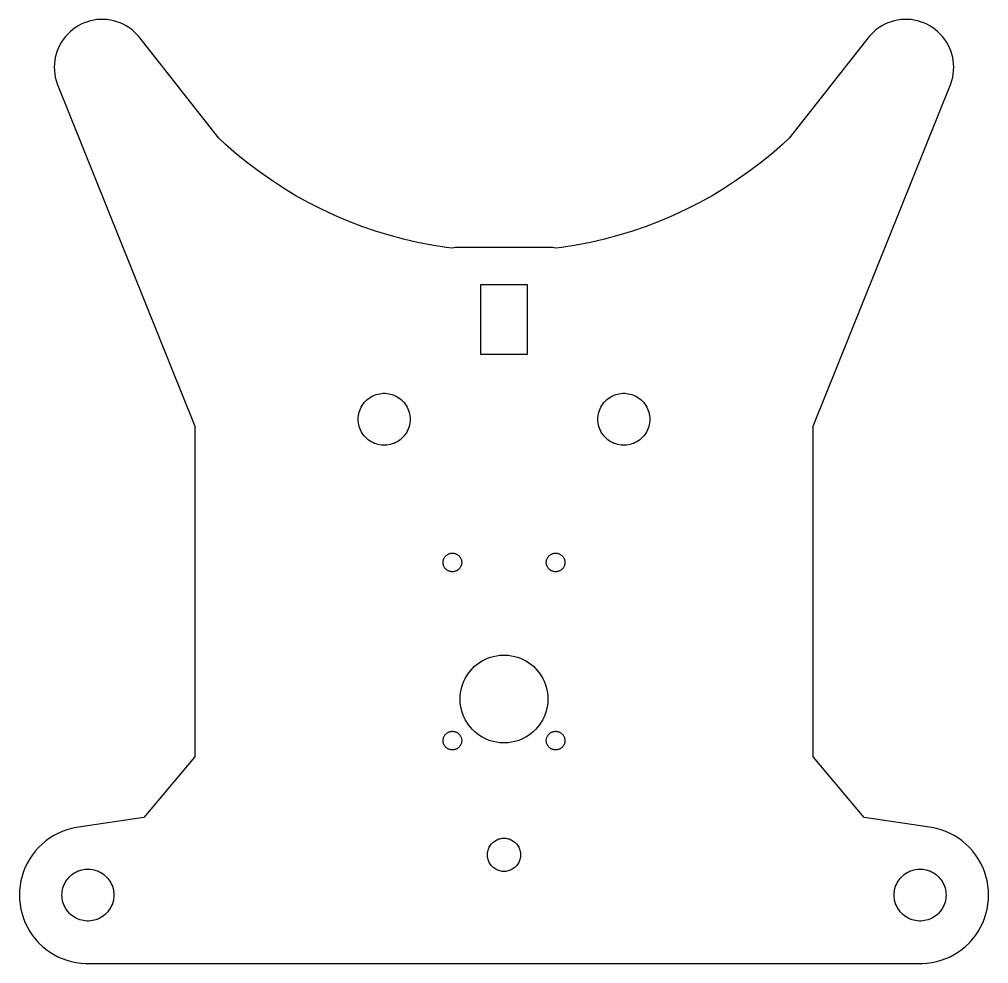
# Model space of a CAD drawing. Header units: metres. Extents: x -73 to 73, y -82 to 60.
import ezdxf

# ---------------------------------------------------------------- set-up
doc = ezdxf.new("R2010")
doc.units = ezdxf.units.M

msp = doc.modelspace()

# ---------------------------------------------------------------- linework, layer by layer
for p, q in [((-62.5869, 59.6976), (-63.0591, 59.5257)), ((-62.1038, 59.8361), (-62.5869, 59.6976)), ((-61.6122, 59.9406), (-62.1038, 59.8361)), ((-61.1146, 60.0106), (-61.6122, 59.9406)), ((-60.6132, 60.0456), (-61.1146, 60.0106)), ((-60.1107, 60.0456), (-60.6132, 60.0456)), ((-59.6094, 60.0106), (-60.1107, 60.0456)), ((-59.1117, 59.9406), (-59.6094, 60.0106)), ((-58.6201, 59.8361), (-59.1117, 59.9406)), ((-58.137, 59.6976), (-58.6201, 59.8361)), ((-57.6648, 59.5257), (-58.137, 59.6976)), ((58.137, 59.6976), (57.6648, 59.5257)), ((58.6201, 59.8361), (58.137, 59.6976)), ((59.1117, 59.9406), (58.6201, 59.8361)), ((59.6094, 60.0106), (59.1117, 59.9406)), ((60.1107, 60.0456), (59.6094, 60.0106)), ((60.6132, 60.0456), (60.1107, 60.0456)), ((61.1146, 60.0106), (60.6132, 60.0456)), ((61.6122, 59.9406), (61.1146, 60.0106)), ((62.1038, 59.8361), (61.6122, 59.9406)), ((62.5869, 59.6976), (62.1038, 59.8361)), ((63.0591, 59.5257), (62.5869, 59.6976)), ((-64.7947, 58.5237), (-65.1797, 58.2006)), ((-64.3882, 58.8191), (-64.7947, 58.5237)), ((-63.962, 59.0854), (-64.3882, 58.8191)), ((-63.5182, 59.3213), (-63.962, 59.0854)), ((-63.0591, 59.5257), (-63.5182, 59.3213)), ((-57.2057, 59.3213), (-57.6648, 59.5257)), ((-56.762, 59.0854), (-57.2057, 59.3213)), ((-56.3358, 58.8191), (-56.762, 59.0854)), ((-55.9292, 58.5237), (-56.3358, 58.8191)), ((-55.5442, 58.2006), (-55.9292, 58.5237)), ((55.9292, 58.5237), (55.5442, 58.2006)), ((56.3358, 58.8191), (55.9292, 58.5237)), ((56.762, 59.0854), (56.3358, 58.8191)), ((57.2057, 59.3213), (56.762, 59.0854)), ((57.6648, 59.5257), (57.2057, 59.3213)), ((63.5182, 59.3213), (63.0591, 59.5257)), ((63.962, 59.0854), (63.5182, 59.3213)), ((64.3882, 58.8191), (63.962, 59.0854)), ((64.7947, 58.5237), (64.3882, 58.8191)), ((65.1797, 58.2006), (64.7947, 58.5237)), ((-66.1869, 57.082), (-66.4679, 56.6654)), ((-65.8775, 57.4781), (-66.1869, 57.082)), ((-65.5412, 57.8515), (-65.8775, 57.4781)), ((-65.1797, 58.2006), (-65.5412, 57.8515)), ((-55.1827, 57.8515), (-55.5442, 58.2006)), ((-54.8465, 57.4781), (-55.1827, 57.8515)), ((-42.8456, 42.2092), (-54.8465, 57.4781)), ((54.8463, 57.4779), (42.8456, 42.2092)), ((55.1827, 57.8515), (54.8463, 57.4779)), ((55.5442, 58.2006), (55.1827, 57.8515)), ((65.5412, 57.8515), (65.1797, 58.2006)), ((65.8775, 57.4781), (65.5412, 57.8515)), ((66.1869, 57.082), (65.8775, 57.4781)), ((66.4679, 56.6654), (66.1869, 57.082)), ((-66.9395, 55.7785), (-67.1277, 55.3125)), ((-66.7192, 56.2302), (-66.9395, 55.7785)), ((-66.4679, 56.6654), (-66.7192, 56.2302)), ((66.7192, 56.2302), (66.4679, 56.6654)), ((66.9395, 55.7785), (66.7192, 56.2302)), ((67.1277, 55.3125), (66.9395, 55.7785)), ((-67.4046, 54.347), (-67.4919, 53.852)), ((-67.2831, 54.8346), (-67.4046, 54.347)), ((-67.1277, 55.3125), (-67.2831, 54.8346)), ((67.2831, 54.8346), (67.1277, 55.3125)), ((67.4046, 54.347), (67.2831, 54.8346)), ((67.4919, 53.852), (67.4046, 54.347)), ((-67.5444, 53.3522), (-67.562, 52.85)), ((-67.562, 52.85), (-67.5444, 52.3477)), ((-67.4919, 53.852), (-67.5444, 53.3522)), ((67.5444, 53.3522), (67.4919, 53.852)), ((67.562, 52.85), (67.5444, 53.3522)), ((67.5444, 52.3477), (67.562, 52.85)), ((-67.5444, 52.3477), (-67.4919, 51.8479)), ((-67.4919, 51.8479), (-67.4046, 51.353)), ((-67.4046, 51.353), (-67.2831, 50.8654)), ((67.2831, 50.8654), (67.4046, 51.353)), ((67.4046, 51.353), (67.4919, 51.8479)), ((67.4919, 51.8479), (67.5444, 52.3477)), ((-67.2831, 50.8654), (-67.1277, 50.3875)), ((-67.1277, 50.3875), (-46.44, -1.03738)), ((46.44, -1.03738), (67.1277, 50.3875)), ((67.1277, 50.3875), (67.2831, 50.8654)), ((-41.8207, 41.2534), (-42.8456, 42.2092)), ((-40.1742, 39.8222), (-41.8207, 41.2534)), ((41.8207, 41.2534), (40.1742, 39.8222)), ((42.8456, 42.2092), (41.8207, 41.2534)), ((-38.4788, 38.4493), (-40.1742, 39.8222)), ((40.1742, 39.8222), (38.4788, 38.4493)), ((-36.7366, 37.1364), (-38.4788, 38.4493)), ((38.4788, 38.4493), (36.7366, 37.1364)), ((-34.9496, 35.8851), (-36.7366, 37.1364)), ((36.7366, 37.1364), (34.9496, 35.8851)), ((-33.1199, 34.697), (-34.9496, 35.8851)), ((34.9496, 35.8851), (33.1199, 34.697)), ((-31.25, 33.5734), (-33.1199, 34.697)), ((-29.342, 32.5158), (-31.25, 33.5734)), ((31.25, 33.5734), (29.342, 32.5158)), ((33.1199, 34.697), (31.25, 33.5734)), ((-27.3982, 31.5254), (-29.342, 32.5158)), ((29.342, 32.5158), (27.3982, 31.5254)), ((-25.421, 30.6034), (-27.3982, 31.5254)), ((-23.4129, 29.751), (-25.421, 30.6034)), ((25.421, 30.6034), (23.4129, 29.751)), ((27.3982, 31.5254), (25.421, 30.6034)), ((-21.3763, 28.9692), (-23.4129, 29.751)), ((23.4129, 29.751), (21.3763, 28.9692)), ((-19.3136, 28.259), (-21.3763, 28.9692)), ((-17.2273, 27.6211), (-19.3136, 28.259)), ((19.3136, 28.259), (17.2273, 27.6211)), ((21.3763, 28.9692), (19.3136, 28.259)), ((-15.1201, 27.0565), (-17.2273, 27.6211)), ((-12.9945, 26.5658), (-15.1201, 27.0565)), ((-10.853, 26.1495), (-12.9945, 26.5658)), ((12.9945, 26.5658), (10.853, 26.1495)), ((15.1201, 27.0565), (12.9945, 26.5658)), ((17.2273, 27.6211), (15.1201, 27.0565)), ((-8.69832, 25.8082), (-10.853, 26.1495)), ((-7.79898, 25.6978), (-8.69832, 25.8082)), ((-7.77414, 25.7049), (-7.79898, 25.6978)), ((-7.55566, 25.7514), (-7.77414, 25.7049)), ((-7.33449, 25.7825), (-7.55566, 25.7514)), ((-7.11166, 25.798), (-7.33449, 25.7825)), ((7.11166, 25.798), (-7.11166, 25.798)), ((7.33449, 25.7825), (7.11166, 25.798)), ((7.55566, 25.7514), (7.33449, 25.7825)), ((7.77414, 25.7049), (7.55566, 25.7514)), ((7.79898, 25.6978), (7.77414, 25.7049)), ((8.69832, 25.8082), (7.79898, 25.6978)), ((10.853, 26.1495), (8.69832, 25.8082)), ((-3.5, 9.75), (-3.5, 20.25)), ((-3.5, 20.25), (3.5, 20.25)), ((3.5, 20.25), (3.5, 9.75)), ((3.5, 9.75), (-3.5, 9.75)), ((-20.6096, 2.89825), (-20.4011, 3.07323)), ((-20.4011, 3.07323), (-20.1808, 3.23325)), ((-20.1808, 3.23325), (-19.95, 3.37749)), ((-19.95, 3.37749), (-19.7096, 3.50529)), ((-19.7096, 3.50529), (-19.461, 3.61601)), ((-19.461, 3.61601), (-19.2052, 3.70911)), ((-19.2052, 3.70911), (-18.9435, 3.78415)), ((-18.9435, 3.78415), (-18.6772, 3.84074)), ((-18.6772, 3.84074), (-18.4077, 3.87863)), ((-18.4077, 3.87863), (-18.1361, 3.89761)), ((-18.1361, 3.89761), (-17.8639, 3.89761)), ((-17.8639, 3.89761), (-17.5923, 3.87863)), ((-17.5923, 3.87863), (-17.3228, 3.84074)), ((-17.3228, 3.84074), (-17.0565, 3.78415)), ((-17.0565, 3.78415), (-16.7948, 3.70911)), ((-16.7948, 3.70911), (-16.539, 3.61601)), ((-16.539, 3.61601), (-16.2903, 3.50529)), ((-16.2903, 3.50529), (-16.05, 3.37749)), ((-16.05, 3.37749), (-15.8191, 3.23325)), ((-15.8191, 3.23325), (-15.5989, 3.07323)), ((-15.5989, 3.07323), (-15.3904, 2.89825)), ((15.3904, 2.89825), (15.5989, 3.07323)), ((15.5989, 3.07323), (15.8191, 3.23325)), ((15.8191, 3.23325), (16.05, 3.37749)), ((16.05, 3.37749), (16.2903, 3.50529)), ((16.2903, 3.50529), (16.539, 3.61601)), ((16.539, 3.61601), (16.7948, 3.70911)), ((16.7948, 3.70911), (17.0565, 3.78415)), ((17.0565, 3.78415), (17.3228, 3.84074)), ((17.3228, 3.84074), (17.5923, 3.87863)), ((17.5923, 3.87863), (17.8639, 3.89761)), ((17.8639, 3.89761), (18.1361, 3.89761)), ((18.1361, 3.89761), (18.4077, 3.87863)), ((18.4077, 3.87863), (18.6772, 3.84074)), ((18.6772, 3.84074), (18.9435, 3.78415)), ((18.9435, 3.78415), (19.2052, 3.70911)), ((19.2052, 3.70911), (19.461, 3.61601)), ((19.461, 3.61601), (19.7096, 3.50529)), ((19.7096, 3.50529), (19.95, 3.37749)), ((19.95, 3.37749), (20.1808, 3.23325)), ((20.1808, 3.23325), (20.4011, 3.07323)), ((20.4011, 3.07323), (20.6096, 2.89825)), ((-21.6648, 1.33388), (-21.5628, 1.58626)), ((-21.5628, 1.58626), (-21.4435, 1.83093)), ((-21.4435, 1.83093), (-21.3074, 2.06668)), ((-21.3074, 2.06668), (-21.1552, 2.29236)), ((-21.1552, 2.29236), (-20.9876, 2.50687)), ((-20.9876, 2.50687), (-20.8054, 2.70917)), ((-20.8054, 2.70917), (-20.6096, 2.89825)), ((-15.3904, 2.89825), (-15.1946, 2.70917)), ((-15.1946, 2.70917), (-15.0124, 2.50687)), ((-15.0124, 2.50687), (-14.8448, 2.29236)), ((-14.8448, 2.29236), (-14.6926, 2.06668)), ((-14.6926, 2.06668), (-14.5565, 1.83093)), ((-14.5565, 1.83093), (-14.4372, 1.58626)), ((-14.4372, 1.58626), (-14.3352, 1.33388)), ((14.3352, 1.33388), (14.4372, 1.58626)), ((14.4372, 1.58626), (14.5565, 1.83093)), ((14.5565, 1.83093), (14.6926, 2.06668)), ((14.6926, 2.06668), (14.8448, 2.29236)), ((14.8448, 2.29236), (15.0124, 2.50687)), ((15.0124, 2.50687), (15.1946, 2.70917)), ((15.1946, 2.70917), (15.3904, 2.89825)), ((20.6096, 2.89825), (20.8054, 2.70917)), ((20.8054, 2.70917), (20.9876, 2.50687)), ((20.9876, 2.50687), (21.1552, 2.29236)), ((21.1552, 2.29236), (21.3074, 2.06668)), ((21.3074, 2.06668), (21.4435, 1.83093)), ((21.4435, 1.83093), (21.5628, 1.58626)), ((21.5628, 1.58626), (21.6648, 1.33388)), ((-21.9, 0), (-21.8905, 0.27205)), ((-21.8905, -0.27205), (-21.9, 0)), ((-21.8905, 0.27205), (-21.862, 0.54277)), ((-21.862, 0.54277), (-21.8148, 0.81085)), ((-21.8148, 0.81085), (-21.7489, 1.07498)), ((-21.7489, 1.07498), (-21.6648, 1.33388)), ((-14.3352, 1.33388), (-14.2511, 1.07498)), ((-14.2511, 1.07498), (-14.1852, 0.81085)), ((-14.1852, 0.81085), (-14.1379, 0.54277)), ((-14.1379, 0.54277), (-14.1095, 0.27205)), ((-14.1095, 0.27205), (-14.1, 0)), ((-14.1, 0), (-14.1095, -0.27205)), ((14.1, 0), (14.1095, 0.27205)), ((14.1095, -0.27205), (14.1, 0)), ((14.1095, 0.27205), (14.1379, 0.54277)), ((14.1379, 0.54277), (14.1852, 0.81085)), ((14.1852, 0.81085), (14.2511, 1.07498)), ((14.2511, 1.07498), (14.3352, 1.33388)), ((21.6648, 1.33388), (21.7489, 1.07498)), ((21.7489, 1.07498), (21.8148, 0.81085)), ((21.8148, 0.81085), (21.862, 0.54277)), ((21.862, 0.54277), (21.8905, 0.27205)), ((21.8905, 0.27205), (21.9, 0)), ((21.9, 0), (21.8905, -0.27205)), ((-46.44, -1.03738), (-46.44, -50.677)), ((-21.862, -0.54277), (-21.8905, -0.27205)), ((-21.8148, -0.81085), (-21.862, -0.54277)), ((-21.7489, -1.07498), (-21.8148, -0.81085)), ((-21.6648, -1.33388), (-21.7489, -1.07498)), ((-21.5628, -1.58626), (-21.6648, -1.33388)), ((-14.3352, -1.33388), (-14.4372, -1.58626)), ((-14.2511, -1.07498), (-14.3352, -1.33388)), ((-14.1852, -0.81085), (-14.2511, -1.07498)), ((-14.1379, -0.54277), (-14.1852, -0.81085)), ((-14.1095, -0.27205), (-14.1379, -0.54277)), ((14.1379, -0.54277), (14.1095, -0.27205)), ((14.1852, -0.81085), (14.1379, -0.54277)), ((14.2511, -1.07498), (14.1852, -0.81085)), ((14.3352, -1.33388), (14.2511, -1.07498)), ((14.4372, -1.58626), (14.3352, -1.33388)), ((21.6648, -1.33388), (21.5628, -1.58626)), ((21.7489, -1.07498), (21.6648, -1.33388)), ((21.8148, -0.81085), (21.7489, -1.07498)), ((21.862, -0.54277), (21.8148, -0.81085)), ((21.8905, -0.27205), (21.862, -0.54277)), ((46.44, -50.677), (46.44, -1.03738)), ((-21.4435, -1.83093), (-21.5628, -1.58626)), ((-21.3074, -2.06668), (-21.4435, -1.83093)), ((-21.1552, -2.29236), (-21.3074, -2.06668)), ((-20.9876, -2.50687), (-21.1552, -2.29236)), ((-20.8054, -2.70917), (-20.9876, -2.50687)), ((-20.6096, -2.89825), (-20.8054, -2.70917)), ((-20.4011, -3.07323), (-20.6096, -2.89825)), ((-15.3904, -2.89825), (-15.5989, -3.07323)), ((-15.1946, -2.70917), (-15.3904, -2.89825)), ((-15.0124, -2.50687), (-15.1946, -2.70917)), ((-14.8448, -2.29236), (-15.0124, -2.50687)), ((-14.6926, -2.06668), (-14.8448, -2.29236)), ((-14.5565, -1.83093), (-14.6926, -2.06668)), ((-14.4372, -1.58626), (-14.5565, -1.83093)), ((14.5565, -1.83093), (14.4372, -1.58626)), ((14.6926, -2.06668), (14.5565, -1.83093)), ((14.8448, -2.29236), (14.6926, -2.06668)), ((15.0124, -2.50687), (14.8448, -2.29236)), ((15.1946, -2.70917), (15.0124, -2.50687)), ((15.3904, -2.89825), (15.1946, -2.70917)), ((15.5989, -3.07323), (15.3904, -2.89825)), ((20.6096, -2.89825), (20.4011, -3.07323)), ((20.8054, -2.70917), (20.6096, -2.89825)), ((20.9876, -2.50687), (20.8054, -2.70917)), ((21.1552, -2.29236), (20.9876, -2.50687)), ((21.3074, -2.06668), (21.1552, -2.29236)), ((21.4435, -1.83093), (21.3074, -2.06668)), ((21.5628, -1.58626), (21.4435, -1.83093)), ((-20.1808, -3.23325), (-20.4011, -3.07323)), ((-19.95, -3.37749), (-20.1808, -3.23325)), ((-19.7096, -3.50529), (-19.95, -3.37749)), ((-19.461, -3.61601), (-19.7096, -3.50529)), ((-19.2052, -3.70911), (-19.461, -3.61601)), ((-18.9435, -3.78415), (-19.2052, -3.70911)), ((-18.6772, -3.84074), (-18.9435, -3.78415)), ((-18.4077, -3.87863), (-18.6772, -3.84074)), ((-18.1361, -3.89761), (-18.4077, -3.87863)), ((-17.8639, -3.89761), (-18.1361, -3.89761)), ((-17.5923, -3.87863), (-17.8639, -3.89761)), ((-17.3228, -3.84074), (-17.5923, -3.87863)), ((-17.0565, -3.78415), (-17.3228, -3.84074)), ((-16.7948, -3.70911), (-17.0565, -3.78415)), ((-16.539, -3.61601), (-16.7948, -3.70911)), ((-16.2903, -3.50529), (-16.539, -3.61601)), ((-16.05, -3.37749), (-16.2903, -3.50529)), ((-15.8191, -3.23325), (-16.05, -3.37749)), ((-15.5989, -3.07323), (-15.8191, -3.23325)), ((15.8191, -3.23325), (15.5989, -3.07323)), ((16.05, -3.37749), (15.8191, -3.23325)), ((16.2903, -3.50529), (16.05, -3.37749)), ((16.539, -3.61601), (16.2903, -3.50529)), ((16.7948, -3.70911), (16.539, -3.61601)), ((17.0565, -3.78415), (16.7948, -3.70911)), ((17.3228, -3.84074), (17.0565, -3.78415)), ((17.5923, -3.87863), (17.3228, -3.84074)), ((17.8639, -3.89761), (17.5923, -3.87863)), ((18.1361, -3.89761), (17.8639, -3.89761)), ((18.4077, -3.87863), (18.1361, -3.89761)), ((18.6772, -3.84074), (18.4077, -3.87863)), ((18.9435, -3.78415), (18.6772, -3.84074)), ((19.2052, -3.70911), (18.9435, -3.78415)), ((19.461, -3.61601), (19.2052, -3.70911)), ((19.7096, -3.50529), (19.461, -3.61601)), ((19.95, -3.37749), (19.7096, -3.50529)), ((20.1808, -3.23325), (19.95, -3.37749)), ((20.4011, -3.07323), (20.1808, -3.23325)), ((-8.61192, -20.3968), (-8.53287, -20.3393)), ((-8.53287, -20.3393), (-8.45, -20.2876)), ((-8.45, -20.2876), (-8.36371, -20.2417)), ((-8.36371, -20.2417), (-8.27444, -20.2019)), ((-8.27444, -20.2019), (-8.18262, -20.1685)), ((-8.18262, -20.1685), (-8.08868, -20.1416)), ((-8.08868, -20.1416), (-7.9931, -20.1213)), ((-7.9931, -20.1213), (-7.89633, -20.1077)), ((-7.89633, -20.1077), (-7.79886, -20.1008)), ((-7.79886, -20.1008), (-7.70113, -20.1008)), ((-7.70113, -20.1008), (-7.60365, -20.1077)), ((-7.60365, -20.1077), (-7.50688, -20.1213)), ((-7.50688, -20.1213), (-7.4113, -20.1416)), ((-7.4113, -20.1416), (-7.31737, -20.1685)), ((-7.31737, -20.1685), (-7.22554, -20.2019)), ((-7.22554, -20.2019), (-7.13628, -20.2417)), ((-7.13628, -20.2417), (-7.04999, -20.2876)), ((-7.04999, -20.2876), (-6.96712, -20.3393)), ((-6.96712, -20.3393), (-6.88806, -20.3968)), ((6.88806, -20.3968), (6.96712, -20.3393)), ((6.96712, -20.3393), (7.04999, -20.2876)), ((7.04999, -20.2876), (7.13628, -20.2417)), ((7.13628, -20.2417), (7.22554, -20.2019)), ((7.22554, -20.2019), (7.31737, -20.1685)), ((7.31737, -20.1685), (7.4113, -20.1416)), ((7.4113, -20.1416), (7.50688, -20.1213)), ((7.50688, -20.1213), (7.60365, -20.1077)), ((7.60365, -20.1077), (7.70113, -20.1008)), ((7.70113, -20.1008), (7.79886, -20.1008)), ((7.79886, -20.1008), (7.89633, -20.1077)), ((7.89633, -20.1077), (7.9931, -20.1213)), ((7.9931, -20.1213), (8.08868, -20.1416)), ((8.08868, -20.1416), (8.18262, -20.1685)), ((8.18262, -20.1685), (8.27444, -20.2019)), ((8.27444, -20.2019), (8.36371, -20.2417)), ((8.36371, -20.2417), (8.45, -20.2876)), ((8.45, -20.2876), (8.53287, -20.3393)), ((8.53287, -20.3393), (8.61192, -20.3968)), ((-9.14999, -21.5), (-9.14658, -21.4023)), ((-9.14658, -21.5977), (-9.14999, -21.5)), ((-9.14658, -21.4023), (-9.13637, -21.3051)), ((-9.13637, -21.6948), (-9.14658, -21.5977)), ((-9.13637, -21.3051), (-9.1194, -21.2089)), ((-9.1194, -21.7911), (-9.13637, -21.6948)), ((-9.1194, -21.2089), (-9.09576, -21.1141)), ((-9.09576, -21.8859), (-9.1194, -21.7911)), ((-9.09576, -21.1141), (-9.06557, -21.0212)), ((-9.06557, -21.0212), (-9.02896, -20.9306)), ((-9.02896, -20.9306), (-8.98611, -20.8427)), ((-8.98611, -20.8427), (-8.93726, -20.7581)), ((-8.93726, -20.7581), (-8.88261, -20.6771)), ((-8.88261, -20.6771), (-8.82245, -20.6001)), ((-8.82245, -20.6001), (-8.75706, -20.5275)), ((-8.75706, -20.5275), (-8.68678, -20.4596)), ((-8.68678, -20.4596), (-8.61192, -20.3968)), ((-6.88806, -20.3968), (-6.8132, -20.4596)), ((-6.8132, -20.4596), (-6.74292, -20.5275)), ((-6.74292, -20.5275), (-6.67754, -20.6001)), ((-6.67754, -20.6001), (-6.61737, -20.6771)), ((-6.61737, -20.6771), (-6.56273, -20.7581)), ((-6.56273, -20.7581), (-6.51387, -20.8427)), ((-6.51387, -20.8427), (-6.47102, -20.9306)), ((-6.47102, -20.9306), (-6.43442, -21.0212)), ((-6.43442, -21.0212), (-6.40422, -21.1141)), ((-6.40422, -21.1141), (-6.38058, -21.2089)), ((-6.38058, -21.7911), (-6.40422, -21.8859)), ((-6.38058, -21.2089), (-6.36362, -21.3051)), ((-6.36362, -21.6948), (-6.38058, -21.7911)), ((-6.36362, -21.3051), (-6.35341, -21.4023)), ((-6.35341, -21.5977), (-6.36362, -21.6948)), ((-6.35341, -21.4023), (-6.34999, -21.5)), ((-6.34999, -21.5), (-6.35341, -21.5977)), ((6.34999, -21.5), (6.35341, -21.4023)), ((6.35341, -21.5977), (6.34999, -21.5)), ((6.35341, -21.4023), (6.36362, -21.3051)), ((6.36362, -21.6948), (6.35341, -21.5977)), ((6.36362, -21.3051), (6.38058, -21.2089)), ((6.38058, -21.7911), (6.36362, -21.6948)), ((6.38058, -21.2089), (6.40422, -21.1141)), ((6.40422, -21.8859), (6.38058, -21.7911)), ((6.40422, -21.1141), (6.43442, -21.0212)), ((6.43442, -21.0212), (6.47102, -20.9306)), ((6.47102, -20.9306), (6.51387, -20.8427)), ((6.51387, -20.8427), (6.56273, -20.7581)), ((6.56273, -20.7581), (6.61737, -20.6771)), ((6.61737, -20.6771), (6.67754, -20.6001)), ((6.67754, -20.6001), (6.74292, -20.5275)), ((6.74292, -20.5275), (6.8132, -20.4596)), ((6.8132, -20.4596), (6.88806, -20.3968)), ((8.61192, -20.3968), (8.68678, -20.4596)), ((8.68678, -20.4596), (8.75706, -20.5275)), ((8.75706, -20.5275), (8.82245, -20.6001)), ((8.82245, -20.6001), (8.88261, -20.6771)), ((8.88261, -20.6771), (8.93726, -20.7581)), ((8.93726, -20.7581), (8.98611, -20.8427)), ((8.98611, -20.8427), (9.02896, -20.9306)), ((9.02896, -20.9306), (9.06557, -21.0212)), ((9.06557, -21.0212), (9.09576, -21.1141)), ((9.09576, -21.1141), (9.1194, -21.2089)), ((9.1194, -21.7911), (9.09576, -21.8859)), ((9.1194, -21.2089), (9.13637, -21.3051)), ((9.13637, -21.6948), (9.1194, -21.7911)), ((9.13637, -21.3051), (9.14658, -21.4023)), ((9.14658, -21.5977), (9.13637, -21.6948)), ((9.14658, -21.4023), (9.14999, -21.5)), ((9.14999, -21.5), (9.14658, -21.5977)), ((-9.06557, -21.9788), (-9.09576, -21.8859)), ((-9.02896, -22.0694), (-9.06557, -21.9788)), ((-8.98611, -22.1573), (-9.02896, -22.0694)), ((-8.93726, -22.2419), (-8.98611, -22.1573)), ((-8.88261, -22.3229), (-8.93726, -22.2419)), ((-8.82245, -22.3999), (-8.88261, -22.3229)), ((-8.75706, -22.4725), (-8.82245, -22.3999)), ((-8.68678, -22.5404), (-8.75706, -22.4725)), ((-8.61192, -22.6032), (-8.68678, -22.5404)), ((-8.53287, -22.6606), (-8.61192, -22.6032)), ((-8.45, -22.7124), (-8.53287, -22.6606)), ((-8.36371, -22.7583), (-8.45, -22.7124)), ((-8.27444, -22.798), (-8.36371, -22.7583)), ((-8.18262, -22.8315), (-8.27444, -22.798)), ((-8.08868, -22.8584), (-8.18262, -22.8315)), ((-7.9931, -22.8787), (-8.08868, -22.8584)), ((-7.89633, -22.8923), (-7.9931, -22.8787)), ((-7.79886, -22.8991), (-7.89633, -22.8923)), ((-7.70113, -22.8991), (-7.79886, -22.8991)), ((-7.60365, -22.8923), (-7.70113, -22.8991)), ((-7.50688, -22.8787), (-7.60365, -22.8923)), ((-7.4113, -22.8584), (-7.50688, -22.8787)), ((-7.31737, -22.8315), (-7.4113, -22.8584)), ((-7.22554, -22.798), (-7.31737, -22.8315)), ((-7.13628, -22.7583), (-7.22554, -22.798)), ((-7.04999, -22.7124), (-7.13628, -22.7583)), ((-6.96712, -22.6606), (-7.04999, -22.7124)), ((-6.88806, -22.6032), (-6.96712, -22.6606)), ((-6.8132, -22.5404), (-6.88806, -22.6032)), ((-6.74292, -22.4725), (-6.8132, -22.5404)), ((-6.67754, -22.3999), (-6.74292, -22.4725)), ((-6.61737, -22.3229), (-6.67754, -22.3999)), ((-6.56273, -22.2419), (-6.61737, -22.3229)), ((-6.51387, -22.1573), (-6.56273, -22.2419)), ((-6.47102, -22.0694), (-6.51387, -22.1573)), ((-6.43442, -21.9788), (-6.47102, -22.0694)), ((-6.40422, -21.8859), (-6.43442, -21.9788)), ((6.43442, -21.9788), (6.40422, -21.8859)), ((6.47102, -22.0694), (6.43442, -21.9788)), ((6.51387, -22.1573), (6.47102, -22.0694)), ((6.56273, -22.2419), (6.51387, -22.1573)), ((6.61737, -22.3229), (6.56273, -22.2419)), ((6.67754, -22.3999), (6.61737, -22.3229)), ((6.74292, -22.4725), (6.67754, -22.3999)), ((6.8132, -22.5404), (6.74292, -22.4725)), ((6.88806, -22.6032), (6.8132, -22.5404)), ((6.96712, -22.6606), (6.88806, -22.6032)), ((7.04999, -22.7124), (6.96712, -22.6606)), ((7.13628, -22.7583), (7.04999, -22.7124)), ((7.22554, -22.798), (7.13628, -22.7583)), ((7.31737, -22.8315), (7.22554, -22.798)), ((7.4113, -22.8584), (7.31737, -22.8315)), ((7.50688, -22.8787), (7.4113, -22.8584)), ((7.60365, -22.8923), (7.50688, -22.8787)), ((7.70113, -22.8991), (7.60365, -22.8923)), ((7.79886, -22.8991), (7.70113, -22.8991)), ((7.89633, -22.8923), (7.79886, -22.8991)), ((7.9931, -22.8787), (7.89633, -22.8923)), ((8.08868, -22.8584), (7.9931, -22.8787)), ((8.18262, -22.8315), (8.08868, -22.8584)), ((8.27444, -22.798), (8.18262, -22.8315)), ((8.36371, -22.7583), (8.27444, -22.798)), ((8.45, -22.7124), (8.36371, -22.7583)), ((8.53287, -22.6606), (8.45, -22.7124)), ((8.61192, -22.6032), (8.53287, -22.6606)), ((8.68678, -22.5404), (8.61192, -22.6032)), ((8.75706, -22.4725), (8.68678, -22.5404)), ((8.82245, -22.3999), (8.75706, -22.4725)), ((8.88261, -22.3229), (8.82245, -22.3999)), ((8.93726, -22.2419), (8.88261, -22.3229)), ((8.98611, -22.1573), (8.93726, -22.2419)), ((9.02896, -22.0694), (8.98611, -22.1573)), ((9.06557, -21.9788), (9.02896, -22.0694)), ((9.09576, -21.8859), (9.06557, -21.9788)), ((-3.69066, -36.5284), (-3.29999, -36.2842)), ((-3.29999, -36.2842), (-2.89325, -36.0679)), ((-2.89325, -36.0679), (-2.4724, -35.8806)), ((-2.4724, -35.8806), (-2.03951, -35.723)), ((-2.03951, -35.723), (-1.59668, -35.596)), ((-1.59668, -35.596), (-1.14607, -35.5003)), ((-1.14607, -35.5003), (-0.68988, -35.4362)), ((-0.68988, -35.4362), (-0.23033, -35.404)), ((-0.23033, -35.404), (0.23033, -35.404)), ((0.23033, -35.404), (0.68988, -35.4362)), ((0.68988, -35.4362), (1.14607, -35.5003)), ((1.14607, -35.5003), (1.59668, -35.596)), ((1.59668, -35.596), (2.03951, -35.723)), ((2.03951, -35.723), (2.4724, -35.8806)), ((2.4724, -35.8806), (2.89325, -36.0679)), ((2.89325, -36.0679), (3.29999, -36.2842)), ((3.29999, -36.2842), (3.69066, -36.5284)), ((-5.33951, -38.1206), (-5.05589, -37.7576)), ((-5.05589, -37.7576), (-4.74763, -37.4153)), ((-4.74763, -37.4153), (-4.41626, -37.0952)), ((-4.41626, -37.0952), (-4.06335, -36.7991)), ((-4.06335, -36.7991), (-3.69066, -36.5284)), ((3.69066, -36.5284), (4.06335, -36.7991)), ((4.06335, -36.7991), (4.41626, -37.0952)), ((4.41626, -37.0952), (4.74763, -37.4153)), ((4.74763, -37.4153), (5.05589, -37.7576)), ((5.05589, -37.7576), (5.33951, -38.1206)), ((-6.02939, -39.3155), (-5.82745, -38.9015)), ((-5.82745, -38.9015), (-5.59711, -38.5025)), ((-5.59711, -38.5025), (-5.33951, -38.1206)), ((5.33951, -38.1206), (5.59711, -38.5025)), ((5.59711, -38.5025), (5.82745, -38.9015)), ((5.82745, -38.9015), (6.02939, -39.3155)), ((-6.53577, -41.0815), (-6.45576, -40.6278)), ((-6.45576, -40.6278), (-6.34431, -40.1808)), ((-6.34431, -40.1808), (-6.20197, -39.7427)), ((-6.20197, -39.7427), (-6.02939, -39.3155)), ((6.02939, -39.3155), (6.20197, -39.7427)), ((6.20197, -39.7427), (6.34431, -40.1808)), ((6.34431, -40.1808), (6.45576, -40.6278)), ((6.45576, -40.6278), (6.53577, -41.0815)), ((-6.59999, -42), (-6.58391, -41.5396)), ((-6.58391, -42.4604), (-6.59999, -42)), ((-6.58391, -41.5396), (-6.53577, -41.0815)), ((6.53577, -41.0815), (6.58391, -41.5396)), ((6.58391, -41.5396), (6.59999, -42)), ((6.59999, -42), (6.58391, -42.4604)), ((-6.53577, -42.9185), (-6.58391, -42.4604)), ((-6.45576, -43.3722), (-6.53577, -42.9185)), ((-6.34431, -43.8192), (-6.45576, -43.3722)), ((6.45576, -43.3722), (6.34431, -43.8192)), ((6.53577, -42.9185), (6.45576, -43.3722)), ((6.58391, -42.4604), (6.53577, -42.9185)), ((-6.20197, -44.2573), (-6.34431, -43.8192)), ((-6.02939, -44.6845), (-6.20197, -44.2573)), ((-5.82745, -45.0985), (-6.02939, -44.6845)), ((-5.59711, -45.4975), (-5.82745, -45.0985)), ((5.82745, -45.0985), (5.59711, -45.4975)), ((6.02939, -44.6845), (5.82745, -45.0985)), ((6.20197, -44.2573), (6.02939, -44.6845)), ((6.34431, -43.8192), (6.20197, -44.2573)), ((-5.33951, -45.8794), (-5.59711, -45.4975)), ((-5.05589, -46.2424), (-5.33951, -45.8794)), ((-4.74763, -46.5847), (-5.05589, -46.2424)), ((-4.41626, -46.9048), (-4.74763, -46.5847)), ((4.74763, -46.5847), (4.41626, -46.9048)), ((5.05589, -46.2424), (4.74763, -46.5847)), ((5.33951, -45.8794), (5.05589, -46.2424)), ((5.59711, -45.4975), (5.33951, -45.8794)), ((-9.13637, -48.0551), (-9.1194, -47.9589)), ((-9.1194, -47.9589), (-9.09576, -47.8641)), ((-9.09576, -47.8641), (-9.06557, -47.7712)), ((-9.06557, -47.7712), (-9.02896, -47.6806)), ((-9.02896, -47.6806), (-8.98611, -47.5927)), ((-8.98611, -47.5927), (-8.93726, -47.5081)), ((-8.93726, -47.5081), (-8.88261, -47.4271)), ((-8.88261, -47.4271), (-8.82245, -47.3501)), ((-8.82245, -47.3501), (-8.75706, -47.2775)), ((-8.75706, -47.2775), (-8.68678, -47.2096)), ((-8.68678, -47.2096), (-8.61192, -47.1468)), ((-8.61192, -47.1468), (-8.53287, -47.0893)), ((-8.53287, -47.0893), (-8.45, -47.0376)), ((-8.45, -47.0376), (-8.36371, -46.9917)), ((-8.36371, -46.9917), (-8.27444, -46.9519)), ((-8.27444, -46.9519), (-8.18262, -46.9185)), ((-8.18262, -46.9185), (-8.08868, -46.8916)), ((-8.08868, -46.8916), (-7.9931, -46.8713)), ((-7.9931, -46.8713), (-7.89633, -46.8577)), ((-7.89633, -46.8577), (-7.79886, -46.8508)), ((-7.79886, -46.8508), (-7.70113, -46.8508)), ((-7.70113, -46.8508), (-7.60365, -46.8577)), ((-7.60365, -46.8577), (-7.50688, -46.8713)), ((-7.50688, -46.8713), (-7.4113, -46.8916)), ((-7.4113, -46.8916), (-7.31737, -46.9185)), ((-7.31737, -46.9185), (-7.22554, -46.9519)), ((-7.22554, -46.9519), (-7.13628, -46.9917)), ((-7.13628, -46.9917), (-7.04999, -47.0376)), ((-7.04999, -47.0376), (-6.96712, -47.0893)), ((-6.96712, -47.0893), (-6.88806, -47.1468)), ((-6.88806, -47.1468), (-6.8132, -47.2096)), ((-6.8132, -47.2096), (-6.74292, -47.2775)), ((-6.74292, -47.2775), (-6.67754, -47.3501)), ((-6.67754, -47.3501), (-6.61737, -47.4271)), ((-6.61737, -47.4271), (-6.56273, -47.5081)), ((-6.56273, -47.5081), (-6.51387, -47.5927)), ((-6.51387, -47.5927), (-6.47102, -47.6806)), ((-6.47102, -47.6806), (-6.43442, -47.7712)), ((-6.43442, -47.7712), (-6.40422, -47.8641)), ((-6.40422, -47.8641), (-6.38058, -47.9589)), ((-6.38058, -47.9589), (-6.36362, -48.0551)), ((-4.06335, -47.2009), (-4.41626, -46.9048)), ((-3.69066, -47.4716), (-4.06335, -47.2009)), ((-3.29999, -47.7158), (-3.69066, -47.4716)), ((-2.89325, -47.932), (-3.29999, -47.7158)), ((-2.4724, -48.1194), (-2.89325, -47.932)), ((2.89325, -47.932), (2.4724, -48.1194)), ((3.29999, -47.7158), (2.89325, -47.932)), ((3.69066, -47.4716), (3.29999, -47.7158)), ((4.06335, -47.2009), (3.69066, -47.4716)), ((4.41626, -46.9048), (4.06335, -47.2009)), ((6.36362, -48.0551), (6.38058, -47.9589)), ((6.38058, -47.9589), (6.40422, -47.8641)), ((6.40422, -47.8641), (6.43442, -47.7712)), ((6.43442, -47.7712), (6.47102, -47.6806)), ((6.47102, -47.6806), (6.51387, -47.5927)), ((6.51387, -47.5927), (6.56273, -47.5081)), ((6.56273, -47.5081), (6.61737, -47.4271)), ((6.61737, -47.4271), (6.67754, -47.3501)), ((6.67754, -47.3501), (6.74292, -47.2775)), ((6.74292, -47.2775), (6.8132, -47.2096)), ((6.8132, -47.2096), (6.88806, -47.1468)), ((6.88806, -47.1468), (6.96712, -47.0893)), ((6.96712, -47.0893), (7.04999, -47.0376)), ((7.04999, -47.0376), (7.13628, -46.9917)), ((7.13628, -46.9917), (7.22554, -46.9519)), ((7.22554, -46.9519), (7.31737, -46.9185)), ((7.31737, -46.9185), (7.4113, -46.8916)), ((7.4113, -46.8916), (7.50688, -46.8713)), ((7.50688, -46.8713), (7.60365, -46.8577)), ((7.60365, -46.8577), (7.70113, -46.8508)), ((7.70113, -46.8508), (7.79886, -46.8508)), ((7.79886, -46.8508), (7.89633, -46.8577)), ((7.89633, -46.8577), (7.9931, -46.8713)), ((7.9931, -46.8713), (8.08868, -46.8916)), ((8.08868, -46.8916), (8.18262, -46.9185)), ((8.18262, -46.9185), (8.27444, -46.9519)), ((8.27444, -46.9519), (8.36371, -46.9917)), ((8.36371, -46.9917), (8.45, -47.0376)), ((8.45, -47.0376), (8.53287, -47.0893)), ((8.53287, -47.0893), (8.61192, -47.1468)), ((8.61192, -47.1468), (8.68678, -47.2096)), ((8.68678, -47.2096), (8.75706, -47.2775)), ((8.75706, -47.2775), (8.82245, -47.3501)), ((8.82245, -47.3501), (8.88261, -47.4271)), ((8.88261, -47.4271), (8.93726, -47.5081)), ((8.93726, -47.5081), (8.98611, -47.5927)), ((8.98611, -47.5927), (9.02896, -47.6806)), ((9.02896, -47.6806), (9.06557, -47.7712)), ((9.06557, -47.7712), (9.09576, -47.8641)), ((9.09576, -47.8641), (9.1194, -47.9589)), ((9.1194, -47.9589), (9.13637, -48.0551)), ((-9.14999, -48.25), (-9.14658, -48.1523)), ((-9.14658, -48.3477), (-9.14999, -48.25)), ((-9.14658, -48.1523), (-9.13637, -48.0551)), ((-9.13637, -48.4448), (-9.14658, -48.3477)), ((-9.1194, -48.5411), (-9.13637, -48.4448)), ((-9.09576, -48.6359), (-9.1194, -48.5411)), ((-9.06557, -48.7288), (-9.09576, -48.6359)), ((-9.02896, -48.8194), (-9.06557, -48.7288)), ((-8.98611, -48.9073), (-9.02896, -48.8194)), ((-8.93726, -48.9919), (-8.98611, -48.9073)), ((-8.88261, -49.0729), (-8.93726, -48.9919)), ((-8.82245, -49.1499), (-8.88261, -49.0729)), ((-8.75706, -49.2225), (-8.82245, -49.1499)), ((-8.68678, -49.2904), (-8.75706, -49.2225)), ((-8.61192, -49.3532), (-8.68678, -49.2904)), ((-8.53287, -49.4106), (-8.61192, -49.3532)), ((-8.45, -49.4624), (-8.53287, -49.4106)), ((-8.36371, -49.5083), (-8.45, -49.4624)), ((-7.04999, -49.4624), (-7.13628, -49.5083)), ((-6.96712, -49.4106), (-7.04999, -49.4624)), ((-6.88806, -49.3532), (-6.96712, -49.4106)), ((-6.8132, -49.2904), (-6.88806, -49.3532)), ((-6.74292, -49.2225), (-6.8132, -49.2904)), ((-6.67754, -49.1499), (-6.74292, -49.2225)), ((-6.61737, -49.0729), (-6.67754, -49.1499)), ((-6.56273, -48.9919), (-6.61737, -49.0729)), ((-6.51387, -48.9073), (-6.56273, -48.9919)), ((-6.47102, -48.8194), (-6.51387, -48.9073)), ((-6.43442, -48.7288), (-6.47102, -48.8194)), ((-6.40422, -48.6359), (-6.43442, -48.7288)), ((-6.38058, -48.5411), (-6.40422, -48.6359)), ((-6.36362, -48.4448), (-6.38058, -48.5411)), ((-6.36362, -48.0551), (-6.35341, -48.1523)), ((-6.35341, -48.3477), (-6.36362, -48.4448)), ((-6.35341, -48.1523), (-6.34999, -48.25)), ((-6.34999, -48.25), (-6.35341, -48.3477)), ((-2.03951, -48.277), (-2.4724, -48.1194)), ((-1.59668, -48.4039), (-2.03951, -48.277)), ((-1.14607, -48.4997), (-1.59668, -48.4039)), ((-0.68988, -48.5638), (-1.14607, -48.4997)), ((-0.23033, -48.596), (-0.68988, -48.5638)), ((0.23033, -48.596), (-0.23033, -48.596)), ((0.68988, -48.5638), (0.23033, -48.596)), ((1.14607, -48.4997), (0.68988, -48.5638)), ((1.59668, -48.4039), (1.14607, -48.4997)), ((2.03951, -48.277), (1.59668, -48.4039)), ((2.4724, -48.1194), (2.03951, -48.277)), ((6.34999, -48.25), (6.35341, -48.1523)), ((6.35341, -48.3477), (6.34999, -48.25)), ((6.35341, -48.1523), (6.36362, -48.0551)), ((6.36362, -48.4448), (6.35341, -48.3477)), ((6.38058, -48.5411), (6.36362, -48.4448)), ((6.40422, -48.6359), (6.38058, -48.5411)), ((6.43442, -48.7288), (6.40422, -48.6359)), ((6.47102, -48.8194), (6.43442, -48.7288)), ((6.51387, -48.9073), (6.47102, -48.8194)), ((6.56273, -48.9919), (6.51387, -48.9073)), ((6.61737, -49.0729), (6.56273, -48.9919)), ((6.67754, -49.1499), (6.61737, -49.0729)), ((6.74292, -49.2225), (6.67754, -49.1499)), ((6.8132, -49.2904), (6.74292, -49.2225)), ((6.88806, -49.3532), (6.8132, -49.2904)), ((6.96712, -49.4106), (6.88806, -49.3532)), ((7.04999, -49.4624), (6.96712, -49.4106)), ((7.13628, -49.5083), (7.04999, -49.4624)), ((8.45, -49.4624), (8.36371, -49.5083)), ((8.53287, -49.4106), (8.45, -49.4624)), ((8.61192, -49.3532), (8.53287, -49.4106)), ((8.68678, -49.2904), (8.61192, -49.3532)), ((8.75706, -49.2225), (8.68678, -49.2904)), ((8.82245, -49.1499), (8.75706, -49.2225)), ((8.88261, -49.0729), (8.82245, -49.1499)), ((8.93726, -48.9919), (8.88261, -49.0729)), ((8.98611, -48.9073), (8.93726, -48.9919)), ((9.02896, -48.8194), (8.98611, -48.9073)), ((9.06557, -48.7288), (9.02896, -48.8194)), ((9.09576, -48.6359), (9.06557, -48.7288)), ((9.1194, -48.5411), (9.09576, -48.6359)), ((9.13637, -48.4448), (9.1194, -48.5411)), ((9.13637, -48.0551), (9.14658, -48.1523)), ((9.14658, -48.3477), (9.13637, -48.4448)), ((9.14658, -48.1523), (9.14999, -48.25)), ((9.14999, -48.25), (9.14658, -48.3477)), ((-46.4789, -50.7202), (-54.1139, -59.7951)), ((-46.44, -50.677), (-46.4789, -50.7202)), ((-8.27444, -49.548), (-8.36371, -49.5083)), ((-8.18262, -49.5815), (-8.27444, -49.548)), ((-8.08868, -49.6084), (-8.18262, -49.5815)), ((-7.9931, -49.6287), (-8.08868, -49.6084)), ((-7.89633, -49.6423), (-7.9931, -49.6287)), ((-7.79886, -49.6491), (-7.89633, -49.6423)), ((-7.70113, -49.6491), (-7.79886, -49.6491)), ((-7.60365, -49.6423), (-7.70113, -49.6491)), ((-7.50688, -49.6287), (-7.60365, -49.6423)), ((-7.4113, -49.6084), (-7.50688, -49.6287)), ((-7.31737, -49.5815), (-7.4113, -49.6084)), ((-7.22554, -49.548), (-7.31737, -49.5815)), ((-7.13628, -49.5083), (-7.22554, -49.548)), ((7.22554, -49.548), (7.13628, -49.5083)), ((7.31737, -49.5815), (7.22554, -49.548)), ((7.4113, -49.6084), (7.31737, -49.5815)), ((7.50688, -49.6287), (7.4113, -49.6084)), ((7.60365, -49.6423), (7.50688, -49.6287)), ((7.70113, -49.6491), (7.60365, -49.6423)), ((7.79886, -49.6491), (7.70113, -49.6491)), ((7.89633, -49.6423), (7.79886, -49.6491)), ((7.9931, -49.6287), (7.89633, -49.6423)), ((8.08868, -49.6084), (7.9931, -49.6287)), ((8.18262, -49.5815), (8.08868, -49.6084)), ((8.27444, -49.548), (8.18262, -49.5815)), ((8.36371, -49.5083), (8.27444, -49.548)), ((46.4789, -50.7202), (46.44, -50.677)), ((54.1139, -59.7951), (46.4789, -50.7202)), ((-54.1139, -59.7951), (-64.2886, -61.2965)), ((64.2886, -61.2965), (54.1139, -59.7951)), ((-67.65, -62.5199), (-68.2597, -62.9009)), ((-67.0152, -62.1824), (-67.65, -62.5199)), ((-66.3584, -61.89), (-67.0152, -62.1824)), ((-65.6829, -61.6441), (-66.3584, -61.89)), ((-64.9918, -61.446), (-65.6829, -61.6441)), ((-64.2886, -61.2965), (-64.9918, -61.446)), ((64.9918, -61.446), (64.2886, -61.2965)), ((65.6829, -61.6441), (64.9918, -61.446)), ((66.3584, -61.89), (65.6829, -61.6441)), ((67.0152, -62.1824), (66.3584, -61.89)), ((67.65, -62.5199), (67.0152, -62.1824)), ((68.2597, -62.9009), (67.65, -62.5199)), ((-69.392, -63.7856), (-69.9092, -64.285)), ((-68.8413, -63.3235), (-69.392, -63.7856)), ((-68.2597, -62.9009), (-68.8413, -63.3235)), ((-2.12012, -64.0752), (-2.02254, -63.9305)), ((-2.02254, -63.9305), (-1.9151, -63.793)), ((-1.9151, -63.793), (-1.79834, -63.6633)), ((-1.79834, -63.6633), (-1.67282, -63.5421)), ((-1.67282, -63.5421), (-1.53914, -63.43)), ((-1.53914, -63.43), (-1.39798, -63.3274)), ((-1.39798, -63.3274), (-1.24998, -63.2349)), ((-1.24998, -63.2349), (-1.09592, -63.153)), ((-1.09592, -63.153), (-0.93651, -63.082)), ((-0.93651, -63.082), (-0.77254, -63.0224)), ((-0.77254, -63.0224), (-0.6048, -62.9743)), ((-0.6048, -62.9743), (-0.43411, -62.938)), ((-0.43411, -62.938), (-0.26131, -62.9137)), ((-0.26131, -62.9137), (-0.08723, -62.9015)), ((-0.08723, -62.9015), (0.08723, -62.9015)), ((0.08723, -62.9015), (0.26131, -62.9137)), ((0.26131, -62.9137), (0.43411, -62.938)), ((0.43411, -62.938), (0.6048, -62.9743)), ((0.6048, -62.9743), (0.77254, -63.0224)), ((0.77254, -63.0224), (0.93651, -63.082)), ((0.93651, -63.082), (1.09592, -63.153)), ((1.09592, -63.153), (1.25, -63.2349)), ((1.25, -63.2349), (1.39798, -63.3274)), ((1.39798, -63.3274), (1.53914, -63.43)), ((1.53914, -63.43), (1.67282, -63.5421)), ((1.67282, -63.5421), (1.79834, -63.6633)), ((1.79834, -63.6633), (1.9151, -63.793)), ((1.9151, -63.793), (2.02254, -63.9305)), ((2.02254, -63.9305), (2.12012, -64.0752)), ((68.8413, -63.3235), (68.2597, -62.9009)), ((69.392, -63.7856), (68.8413, -63.3235)), ((69.9092, -64.285), (69.392, -63.7856)), ((-70.8329, -65.3858), (-71.2349, -65.9818)), ((-70.3903, -64.8193), (-70.8329, -65.3858)), ((-69.9092, -64.285), (-70.3903, -64.8193)), ((-2.5, -65.4), (-2.4939, -65.2256)), ((-2.4939, -65.5744), (-2.5, -65.4)), ((-2.4939, -65.2256), (-2.47566, -65.0521)), ((-2.47566, -65.0521), (-2.44536, -64.8802)), ((-2.44536, -64.8802), (-2.40315, -64.7109)), ((-2.40315, -64.7109), (-2.34923, -64.545)), ((-2.34923, -64.545), (-2.28386, -64.3831)), ((-2.28386, -64.3831), (-2.20737, -64.2263)), ((-2.20737, -64.2263), (-2.12012, -64.0752)), ((2.12012, -64.0752), (2.20737, -64.2263)), ((2.20737, -64.2263), (2.28386, -64.3831)), ((2.28386, -64.3831), (2.34923, -64.545)), ((2.34923, -64.545), (2.40315, -64.7109)), ((2.40315, -64.7109), (2.44536, -64.8802)), ((2.44536, -64.8802), (2.47566, -65.0521)), ((2.47566, -65.0521), (2.4939, -65.2256)), ((2.4939, -65.2256), (2.5, -65.4)), ((2.5, -65.4), (2.4939, -65.5744)), ((70.3903, -64.8193), (69.9092, -64.285)), ((70.8329, -65.3858), (70.3903, -64.8193)), ((71.2349, -65.9818), (70.8329, -65.3858)), ((-71.5944, -66.6044), (-71.9095, -67.2506)), ((-71.2349, -65.9818), (-71.5944, -66.6044)), ((-2.47566, -65.7479), (-2.4939, -65.5744)), ((-2.44536, -65.9198), (-2.47566, -65.7479)), ((-2.40315, -66.0891), (-2.44536, -65.9198)), ((-2.34923, -66.2551), (-2.40315, -66.0891)), ((-2.28386, -66.4168), (-2.34923, -66.2551)), ((-2.20737, -66.5737), (-2.28386, -66.4168)), ((-2.12012, -66.7248), (-2.20737, -66.5737)), ((-2.02254, -66.8695), (-2.12012, -66.7248)), ((-1.9151, -67.007), (-2.02254, -66.8695)), ((2.02254, -66.8695), (1.9151, -67.007)), ((2.12012, -66.7248), (2.02254, -66.8695)), ((2.20737, -66.5737), (2.12012, -66.7248)), ((2.28386, -66.4168), (2.20737, -66.5737)), ((2.34923, -66.2551), (2.28386, -66.4168)), ((2.40315, -66.0891), (2.34923, -66.2551)), ((2.44536, -65.9198), (2.40315, -66.0891)), ((2.47566, -65.7479), (2.44536, -65.9198)), ((2.4939, -65.5744), (2.47566, -65.7479)), ((71.5944, -66.6044), (71.2349, -65.9818)), ((71.9095, -67.2506), (71.5944, -66.6044)), ((-72.1788, -67.9172), (-72.401, -68.6009)), ((-71.9095, -67.2506), (-72.1788, -67.9172)), ((-65.1096, -68.5417), (-64.9011, -68.3668)), ((-64.9011, -68.3668), (-64.6808, -68.2068)), ((-64.6808, -68.2068), (-64.45, -68.0625)), ((-64.45, -68.0625), (-64.2096, -67.9347)), ((-64.2096, -67.9347), (-63.961, -67.824)), ((-63.961, -67.824), (-63.7052, -67.7309)), ((-63.7052, -67.7309), (-63.4435, -67.6558)), ((-63.4435, -67.6558), (-63.1772, -67.5992)), ((-63.1772, -67.5992), (-62.9077, -67.5614)), ((-62.9077, -67.5614), (-62.6361, -67.5424)), ((-62.6361, -67.5424), (-62.3639, -67.5424)), ((-62.3639, -67.5424), (-62.0923, -67.5614)), ((-62.0923, -67.5614), (-61.8228, -67.5992)), ((-61.8228, -67.5992), (-61.5565, -67.6558)), ((-61.5565, -67.6558), (-61.2948, -67.7309)), ((-61.2948, -67.7309), (-61.039, -67.824)), ((-61.039, -67.824), (-60.7903, -67.9347)), ((-60.7903, -67.9347), (-60.55, -68.0625)), ((-60.55, -68.0625), (-60.3191, -68.2068)), ((-60.3191, -68.2068), (-60.0989, -68.3668)), ((-60.0989, -68.3668), (-59.8904, -68.5417)), ((-1.79834, -67.1366), (-1.9151, -67.007)), ((-1.67282, -67.2579), (-1.79834, -67.1366)), ((-1.53914, -67.37), (-1.67282, -67.2579)), ((-1.39798, -67.4726), (-1.53914, -67.37)), ((-1.25, -67.5651), (-1.39798, -67.4726)), ((-1.09592, -67.647), (-1.25, -67.5651)), ((-0.93651, -67.718), (-1.09592, -67.647)), ((-0.77254, -67.7776), (-0.93651, -67.718)), ((-0.6048, -67.8257), (-0.77254, -67.7776)), ((-0.43411, -67.862), (-0.6048, -67.8257)), ((-0.26131, -67.8863), (-0.43411, -67.862)), ((-0.08723, -67.8985), (-0.26131, -67.8863)), ((0.08723, -67.8985), (-0.08723, -67.8985)), ((0.26131, -67.8863), (0.08723, -67.8985)), ((0.43411, -67.862), (0.26131, -67.8863)), ((0.6048, -67.8257), (0.43411, -67.862)), ((0.77254, -67.7776), (0.6048, -67.8257)), ((0.93651, -67.718), (0.77254, -67.7776)), ((1.09592, -67.647), (0.93651, -67.718)), ((1.25, -67.5651), (1.09592, -67.647)), ((1.39798, -67.4726), (1.25, -67.5651)), ((1.53914, -67.37), (1.39798, -67.4726)), ((1.67282, -67.2579), (1.53914, -67.37)), ((1.79834, -67.1366), (1.67282, -67.2579)), ((1.9151, -67.007), (1.79834, -67.1366)), ((59.8904, -68.5417), (60.0989, -68.3668)), ((60.0989, -68.3668), (60.3191, -68.2068)), ((60.3191, -68.2068), (60.55, -68.0625)), ((60.55, -68.0625), (60.7903, -67.9347)), ((60.7903, -67.9347), (61.039, -67.824)), ((61.039, -67.824), (61.2948, -67.7309)), ((61.2948, -67.7309), (61.5565, -67.6558)), ((61.5565, -67.6558), (61.8228, -67.5992)), ((61.8228, -67.5992), (62.0923, -67.5614)), ((62.0923, -67.5614), (62.3639, -67.5424)), ((62.3639, -67.5424), (62.6361, -67.5424)), ((62.6361, -67.5424), (62.9077, -67.5614)), ((62.9077, -67.5614), (63.1772, -67.5992)), ((63.1772, -67.5992), (63.4435, -67.6558)), ((63.4435, -67.6558), (63.7052, -67.7309)), ((63.7052, -67.7309), (63.961, -67.824)), ((63.961, -67.824), (64.2096, -67.9347)), ((64.2096, -67.9347), (64.45, -68.0625)), ((64.45, -68.0625), (64.6808, -68.2068)), ((64.6808, -68.2068), (64.9011, -68.3668)), ((64.9011, -68.3668), (65.1096, -68.5417)), ((72.1788, -67.9172), (71.9095, -67.2506)), ((72.401, -68.6009), (72.1788, -67.9172)), ((-72.5749, -69.2985), (-72.6998, -70.0065)), ((-72.401, -68.6009), (-72.5749, -69.2985)), ((-66.1648, -70.1061), (-66.0628, -69.8537)), ((-66.0628, -69.8537), (-65.9435, -69.6091)), ((-65.9435, -69.6091), (-65.8074, -69.3733)), ((-65.8074, -69.3733), (-65.6552, -69.1476)), ((-65.6552, -69.1476), (-65.4876, -68.9331)), ((-65.4876, -68.9331), (-65.3054, -68.7308)), ((-65.3054, -68.7308), (-65.1096, -68.5417)), ((-59.8904, -68.5417), (-59.6946, -68.7308)), ((-59.6946, -68.7308), (-59.5124, -68.9331)), ((-59.5124, -68.9331), (-59.3448, -69.1476)), ((-59.3448, -69.1476), (-59.1926, -69.3733)), ((-59.1926, -69.3733), (-59.0565, -69.6091)), ((-59.0565, -69.6091), (-58.9372, -69.8537)), ((-58.9372, -69.8537), (-58.8352, -70.1061)), ((58.8352, -70.1061), (58.9372, -69.8537)), ((58.9372, -69.8537), (59.0565, -69.6091)), ((59.0565, -69.6091), (59.1926, -69.3733)), ((59.1926, -69.3733), (59.3448, -69.1476)), ((59.3448, -69.1476), (59.5124, -68.9331)), ((59.5124, -68.9331), (59.6946, -68.7308)), ((59.6946, -68.7308), (59.8904, -68.5417)), ((65.1096, -68.5417), (65.3054, -68.7308)), ((65.3054, -68.7308), (65.4876, -68.9331)), ((65.4876, -68.9331), (65.6552, -69.1476)), ((65.6552, -69.1476), (65.8074, -69.3733)), ((65.8074, -69.3733), (65.9435, -69.6091)), ((65.9435, -69.6091), (66.0628, -69.8537)), ((66.0628, -69.8537), (66.1648, -70.1061)), ((72.5749, -69.2985), (72.401, -68.6009)), ((72.6998, -70.0065), (72.5749, -69.2985)), ((-72.7749, -70.7215), (-72.8, -71.44)), ((-72.6998, -70.0065), (-72.7749, -70.7215)), ((-66.4, -71.44), (-66.3905, -71.168)), ((-66.3905, -71.168), (-66.362, -70.8972)), ((-66.362, -70.8972), (-66.3148, -70.6291)), ((-66.3148, -70.6291), (-66.2489, -70.365)), ((-66.2489, -70.365), (-66.1648, -70.1061)), ((-58.8352, -70.1061), (-58.7511, -70.365)), ((-58.7511, -70.365), (-58.6852, -70.6291)), ((-58.6852, -70.6291), (-58.638, -70.8972)), ((-58.638, -70.8972), (-58.6095, -71.168)), ((-58.6095, -71.168), (-58.6, -71.44)), ((58.6, -71.44), (58.6095, -71.168)), ((58.6095, -71.168), (58.638, -70.8972)), ((58.638, -70.8972), (58.6852, -70.6291)), ((58.6852, -70.6291), (58.7511, -70.365)), ((58.7511, -70.365), (58.8352, -70.1061)), ((66.1648, -70.1061), (66.2489, -70.365)), ((66.2489, -70.365), (66.3148, -70.6291)), ((66.3148, -70.6291), (66.362, -70.8972)), ((66.362, -70.8972), (66.3905, -71.168)), ((66.3905, -71.168), (66.4, -71.44)), ((72.7749, -70.7215), (72.6998, -70.0065)), ((72.8, -71.44), (72.7749, -70.7215)), ((-72.8, -71.44), (-72.7749, -72.1585)), ((-72.7749, -72.1585), (-72.6998, -72.8735)), ((-66.3905, -71.7121), (-66.4, -71.44)), ((-66.362, -71.9828), (-66.3905, -71.7121)), ((-66.3148, -72.2509), (-66.362, -71.9828)), ((-66.2489, -72.515), (-66.3148, -72.2509)), ((-66.1648, -72.7739), (-66.2489, -72.515)), ((-66.0628, -73.0263), (-66.1648, -72.7739)), ((-58.8352, -72.7739), (-58.9372, -73.0263)), ((-58.7511, -72.515), (-58.8352, -72.7739)), ((-58.6852, -72.2509), (-58.7511, -72.515)), ((-58.638, -71.9828), (-58.6852, -72.2509)), ((-58.6095, -71.7121), (-58.638, -71.9828)), ((-58.6, -71.44), (-58.6095, -71.7121)), ((58.6095, -71.7121), (58.6, -71.44)), ((58.638, -71.9828), (58.6095, -71.7121)), ((58.6852, -72.2509), (58.638, -71.9828)), ((58.7511, -72.515), (58.6852, -72.2509)), ((58.8352, -72.7739), (58.7511, -72.515)), ((58.9372, -73.0263), (58.8352, -72.7739)), ((66.1648, -72.7739), (66.0628, -73.0263)), ((66.2489, -72.515), (66.1648, -72.7739)), ((66.3148, -72.2509), (66.2489, -72.515)), ((66.362, -71.9828), (66.3148, -72.2509)), ((66.3905, -71.7121), (66.362, -71.9828)), ((66.4, -71.44), (66.3905, -71.7121)), ((72.6998, -72.8735), (72.7749, -72.1585)), ((72.7749, -72.1585), (72.8, -71.44)), ((-72.6998, -72.8735), (-72.5749, -73.5815)), ((-72.5749, -73.5815), (-72.401, -74.2791)), ((-65.9435, -73.2709), (-66.0628, -73.0263)), ((-65.8074, -73.5067), (-65.9435, -73.2709)), ((-65.6552, -73.7324), (-65.8074, -73.5067)), ((-65.4876, -73.9469), (-65.6552, -73.7324)), ((-65.3054, -74.1492), (-65.4876, -73.9469)), ((-65.1096, -74.3383), (-65.3054, -74.1492)), ((-59.6946, -74.1492), (-59.8904, -74.3383)), ((-59.5124, -73.9469), (-59.6946, -74.1492)), ((-59.3448, -73.7324), (-59.5124, -73.9469)), ((-59.1926, -73.5067), (-59.3448, -73.7324)), ((-59.0565, -73.2709), (-59.1926, -73.5067)), ((-58.9372, -73.0263), (-59.0565, -73.2709)), ((59.0565, -73.2709), (58.9372, -73.0263)), ((59.1926, -73.5067), (59.0565, -73.2709)), ((59.3448, -73.7324), (59.1926, -73.5067)), ((59.5124, -73.9469), (59.3448, -73.7324)), ((59.6946, -74.1492), (59.5124, -73.9469)), ((59.8904, -74.3383), (59.6946, -74.1492)), ((65.3054, -74.1492), (65.1096, -74.3383)), ((65.4876, -73.9469), (65.3054, -74.1492)), ((65.6552, -73.7324), (65.4876, -73.9469)), ((65.8074, -73.5067), (65.6552, -73.7324)), ((65.9435, -73.2709), (65.8074, -73.5067)), ((66.0628, -73.0263), (65.9435, -73.2709)), ((72.401, -74.2791), (72.5749, -73.5815)), ((72.5749, -73.5815), (72.6998, -72.8735)), ((-72.401, -74.2791), (-72.1788, -74.9628)), ((-72.1788, -74.9628), (-71.9095, -75.6294)), ((-71.9095, -75.6294), (-71.5944, -76.2756)), ((-64.9011, -74.5132), (-65.1096, -74.3383)), ((-64.6808, -74.6732), (-64.9011, -74.5132)), ((-64.45, -74.8175), (-64.6808, -74.6732)), ((-64.2096, -74.9453), (-64.45, -74.8175)), ((-63.961, -75.056), (-64.2096, -74.9453)), ((-63.7052, -75.1491), (-63.961, -75.056)), ((-63.4435, -75.2242), (-63.7052, -75.1491)), ((-63.1772, -75.2807), (-63.4435, -75.2242)), ((-62.9077, -75.3186), (-63.1772, -75.2807)), ((-62.6361, -75.3376), (-62.9077, -75.3186)), ((-62.3639, -75.3376), (-62.6361, -75.3376)), ((-62.0923, -75.3186), (-62.3639, -75.3376)), ((-61.8228, -75.2807), (-62.0923, -75.3186)), ((-61.5565, -75.2242), (-61.8228, -75.2807)), ((-61.2948, -75.1491), (-61.5565, -75.2242)), ((-61.039, -75.056), (-61.2948, -75.1491)), ((-60.7903, -74.9453), (-61.039, -75.056)), ((-60.55, -74.8175), (-60.7903, -74.9453)), ((-60.3191, -74.6732), (-60.55, -74.8175)), ((-60.0989, -74.5132), (-60.3191, -74.6732)), ((-59.8904, -74.3383), (-60.0989, -74.5132)), ((60.0989, -74.5132), (59.8904, -74.3383)), ((60.3191, -74.6732), (60.0989, -74.5132)), ((60.55, -74.8175), (60.3191, -74.6732)), ((60.7903, -74.9453), (60.55, -74.8175)), ((61.039, -75.056), (60.7903, -74.9453)), ((61.2948, -75.1491), (61.039, -75.056)), ((61.5565, -75.2242), (61.2948, -75.1491)), ((61.8228, -75.2807), (61.5565, -75.2242)), ((62.0923, -75.3186), (61.8228, -75.2807)), ((62.3639, -75.3376), (62.0923, -75.3186)), ((62.6361, -75.3376), (62.3639, -75.3376)), ((62.9077, -75.3186), (62.6361, -75.3376)), ((63.1772, -75.2807), (62.9077, -75.3186)), ((63.4435, -75.2242), (63.1772, -75.2807)), ((63.7052, -75.1491), (63.4435, -75.2242)), ((63.961, -75.056), (63.7052, -75.1491)), ((64.2096, -74.9453), (63.961, -75.056)), ((64.45, -74.8175), (64.2096, -74.9453)), ((64.6808, -74.6732), (64.45, -74.8175)), ((64.9011, -74.5132), (64.6808, -74.6732)), ((65.1096, -74.3383), (64.9011, -74.5132)), ((71.5944, -76.2756), (71.9095, -75.6294)), ((71.9095, -75.6294), (72.1788, -74.9628)), ((72.1788, -74.9628), (72.401, -74.2791)), ((-71.5944, -76.2756), (-71.2349, -76.8982)), ((-71.2349, -76.8982), (-70.8329, -77.4942)), ((70.8329, -77.4942), (71.2349, -76.8982)), ((71.2349, -76.8982), (71.5944, -76.2756)), ((-70.8329, -77.4942), (-70.3903, -78.0607)), ((-70.3903, -78.0607), (-69.9092, -78.595)), ((-69.9092, -78.595), (-69.392, -79.0944)), ((69.392, -79.0944), (69.9092, -78.595)), ((69.9092, -78.595), (70.3903, -78.0607)), ((70.3903, -78.0607), (70.8329, -77.4942)), ((-69.392, -79.0944), (-68.8413, -79.5565)), ((-68.8413, -79.5565), (-68.2597, -79.9791)), ((-68.2597, -79.9791), (-67.65, -80.3601)), ((67.65, -80.3601), (68.2597, -79.9791)), ((68.2597, -79.9791), (68.8413, -79.5565)), ((68.8413, -79.5565), (69.392, -79.0944)), ((-67.65, -80.3601), (-67.0152, -80.6976)), ((-67.0152, -80.6976), (-66.3584, -80.99)), ((-66.3584, -80.99), (-65.6829, -81.2359)), ((-65.6829, -81.2359), (-64.9918, -81.434)), ((-64.9918, -81.434), (-64.2886, -81.5835)), ((64.2886, -81.5835), (64.9918, -81.434)), ((64.9918, -81.434), (65.6829, -81.2359)), ((65.6829, -81.2359), (66.3584, -80.99)), ((66.3584, -80.99), (67.0152, -80.6976)), ((67.0152, -80.6976), (67.65, -80.3601)), ((-64.2886, -81.5835), (-63.5766, -81.6836)), ((-63.5766, -81.6836), (-62.8595, -81.7337)), ((-62.8595, -81.7337), (62.8595, -81.7337)), ((62.8595, -81.7337), (63.5766, -81.6836)), ((63.5766, -81.6836), (64.2886, -81.5835))]:
    msp.add_line(p, q)

doc.saveas('drawing.dxf')
